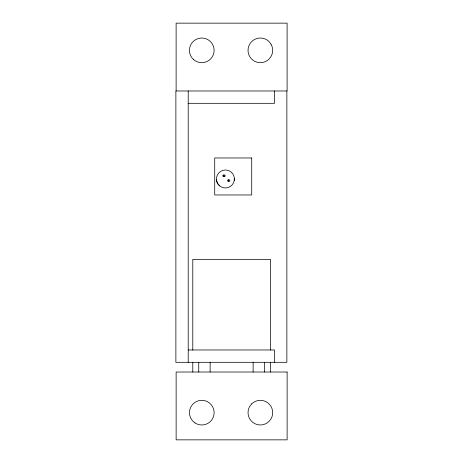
<?xml version="1.0" encoding="UTF-8"?>
<svg xmlns="http://www.w3.org/2000/svg" width="463" height="463" viewBox="0 0 463 463"><rect width="100%" height="100%" fill="white"/><g stroke="black" fill="none" stroke-linecap="round" stroke-linejoin="round"><path stroke-width="0.69" d="M234.249 180.576A8.976 8.971 0 0 0 222.39 170.534A8.976 8.971 0 0 0 219.624 185.825A8.976 8.971 0 0 0 234.249 180.576L234.336 178.232M188.209 103.313L274.536 103.313L274.536 90.979M188.209 349.976L274.536 349.976L274.536 362.309M219.601 185.825L218.814 184.957A6.737 6.737 0 0 1 216.701 180.865L216.452 179.719M286.869 90.979L286.869 362.309L175.876 362.309L175.876 90.979L287.112 90.979L287.112 23.15L176.114 23.15L176.114 90.979M270.473 350.069L270.473 259.373L192.787 259.373L192.787 350.069M270.473 362.309L270.473 372.02M264.512 362.309L264.512 372.02M253.128 362.309L253.128 372.02M210.133 362.309L210.133 372.02M198.749 362.309L198.749 372.02M192.787 362.309L192.787 372.02M188.209 90.979L188.209 362.309M228.977 180.819A0.747 0.747 0 0 1 227.981 181.172A0.747 0.747 0 0 1 227.628 180.176A0.747 0.747 0 0 1 228.629 179.823M224.109 176.189A0.747 0.747 0 0 1 223.004 176.224A0.747 0.747 0 0 1 223.068 175.124A0.747 0.747 0 0 1 224.156 175.28M251.646 403.927L249.684 406.479A12.333 12.333 0 0 0 269.084 421.365L271.046 418.812A12.333 12.333 0 0 0 251.646 403.927M251.716 157.97L214.716 157.97L214.716 194.969L251.716 194.969L251.716 157.97M287.124 372.02L176.131 372.02L176.131 439.85L287.124 439.85L287.124 372.02M271.029 44.188L269.072 41.635A12.333 12.333 0 0 0 249.673 56.521L251.629 59.073A12.333 12.333 0 0 0 271.029 44.188M193.603 59.588A12.333 12.333 0 0 0 213.865 52.817A12.333 12.333 0 0 0 197.869 38.655A12.333 12.333 0 0 0 193.603 59.588M194.987 422.933A12.333 12.333 0 0 0 214.103 413.395A12.333 12.333 0 0 0 196.289 401.612A12.333 12.333 0 0 0 194.987 422.933M228.647 181.126A0.747 0.747 0 0 0 229.868 180.697A0.747 0.747 0 0 0 228.884 179.852A0.747 0.747 0 0 0 228.647 181.126M223.924 176.334A0.747 0.747 0 0 0 225.145 175.905A0.747 0.747 0 0 0 224.161 175.06A0.747 0.747 0 0 0 223.924 176.334"/></g></svg>
